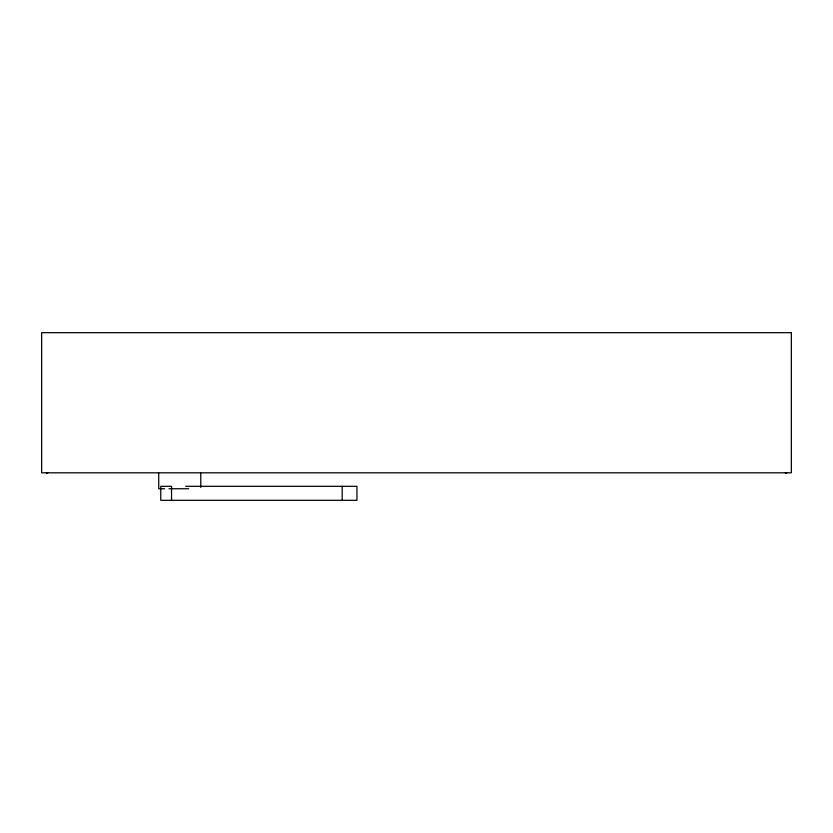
<?xml version="1.0" encoding="UTF-8"?>
<svg xmlns="http://www.w3.org/2000/svg" width="833" height="833" viewBox="0 0 833 833"><rect width="100%" height="100%" fill="white"/><g stroke="black" fill="none" stroke-linecap="round" stroke-linejoin="round"><path stroke-width="1.25" d="M164.653 488.763L158.739 488.773L158.718 473.279M168.953 488.752L188.695 488.732M185.769 486.305L356.941 486.305L356.941 500.321L160.759 500.321L160.759 486.305L171.546 486.305L171.546 500.321M200.753 473.227L200.774 487.42M342.196 486.305L342.196 500.321M47.658 472.717L46.346 472.811A9.382 9.382 0 0 0 47.658 472.717M791.35 332.679L41.65 332.679L41.65 472.811L791.35 472.811L791.35 332.679M786.654 472.811L785.342 472.717A9.382 9.382 0 0 0 786.654 472.811"/></g></svg>
